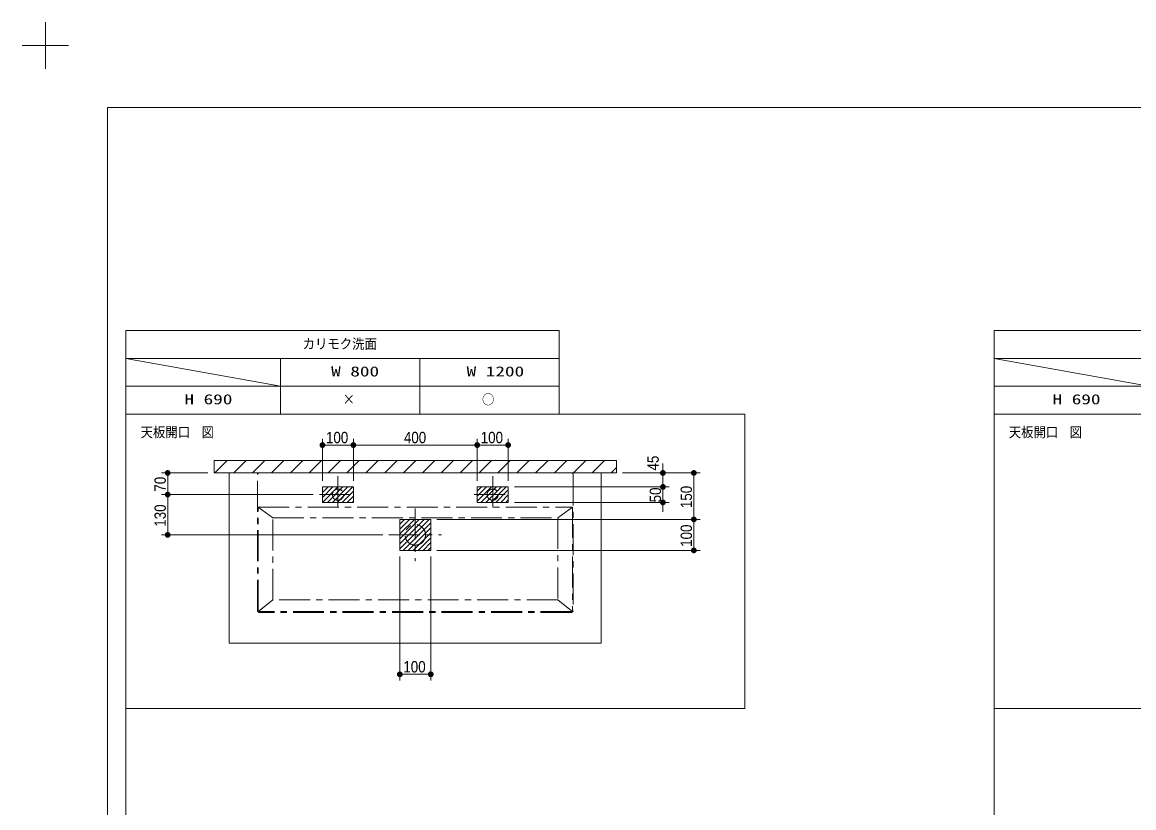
# Model space of a CAD drawing. Units: millimetres, scale not verified. Extents: x -6062 to 6062, y -3045 to 3045.
# Drawn here: x -6062 to -2471, y 509 to 3045 of the extents above; entities that cross this region are included whole.
import ezdxf
from ezdxf.enums import TextEntityAlignment as Align

# ---------------------------------------------------------------- set-up
doc = ezdxf.new("R2010")
doc.units = ezdxf.units.MM
doc.header["$LTSCALE"] = 20
doc.linetypes.add('CHAIN1', pattern=[8, 5, -1, 1, -1])
for name, color, linetype, lineweight in [('0-0_1図面枠', 7, 'Continuous', 9), ('0-2_2寸法-1', 7, 'Continuous', 9), ('0-3_0', 7, 'Continuous', 9), ('0-4_2寸法-2', 7, 'Continuous', 9), ('0-7_3一般', 7, 'Continuous', 9)]:
    doc.layers.add(name, color=color, linetype=linetype, lineweight=lineweight)
doc.styles.add('ＭＳ ゴシック', font='')
doc.styles.add('ＭＳ Ｐゴシック', font='')
doc.styles.get('ＭＳ ゴシック').set_extended_font_data('MS Gothic')
doc.styles.get('ＭＳ Ｐゴシック').set_extended_font_data('MS PGothic')

# ---------------------------------------------------------------- blocks, each defined once
blk = doc.blocks.new('グループ')
at = {"layer": '0-0_1図面枠'}
for p, q in [((-84000, 57900), (-84000, 60900)), ((-85500, 59400), (-82500, 59400))]:
    blk.add_line(p, q, dxfattribs=at)
blk = doc.blocks.new('グループ-2')
at = {"layer": '0-0_1図面枠'}
blk.add_lwpolyline([(-80000, 55400), (80000, 55400), (80000, -55400), (-80000, -55400)], close=True, dxfattribs=at)
blk = doc.blocks.new('図面枠')
at = {"layer": '0-0_1図面枠'}
for name in ['グループ', 'グループ-2']:
    blk.add_blockref(name, (0, 0), dxfattribs=at)
blk = doc.blocks.new('グループ-4')
at = {"layer": '0-0_1図面枠'}
for p, q in [((-78800, 41000), (-78800, -48600)), ((-22700, 41000), (-22700, -48600)), ((-50800, 39200), (-78800, 39200)), ((-78800, 39200), (-68800, 37400)), ((-68800, 35600), (-68800, 39200)), ((-59800, 35600), (-59800, 39200)), ((5300, 39200), (-22700, 39200)), ((-22700, 39200), (-12700, 37400)), ((-78800, 37400), (-50800, 37400)), ((-22700, 37400), (5300, 37400))]:
    blk.add_line(p, q, dxfattribs=at)
for points in [[(-78800, 41000), (-50800, 41000), (-50800, 35600), (-78800, 35600)], [(-22700, 41000), (5300, 41000), (5300, 35600), (-22700, 35600)], [(-78800, 35600), (-38800, 35600), (-38800, 16600), (-78800, 16600)], [(-22700, 35600), (5300, 35600), (5300, 16600), (-22700, 16600)]]:
    blk.add_lwpolyline(points, close=True, dxfattribs=at)
blk = doc.blocks.new('_Dot')
at = {"layer": '0-3_0'}
for p, q in [((-10, 0), (-20, 0)), ((9.78, 2), (-9.78, 2)), ((7.99, 6), (-7.99, 6)), ((9.16, -3.98), (-9.16, -3.98)), ((6, -7.98), (-6, -7.98))]:
    blk.add_line(p, q, dxfattribs=at)
for points in [[(10, 0), (9.92, 1.25), (9.69, 2.49), (9.3, 3.68), (8.76, 4.82), (8.09, 5.88), (7.29, 6.85), (6.37, 7.71), (5.36, 8.44), (4.26, 9.05), (3.09, 9.51), (1.87, 9.82), (0.63, 9.98), (-0.63, 9.98), (-1.87, 9.82), (-3.09, 9.51), (-4.26, 9.05), (-5.36, 8.44), (-6.37, 7.71), (-7.29, 6.85), (-8.09, 5.88), (-8.76, 4.82), (-9.3, 3.68), (-9.69, 2.49), (-9.92, 1.25), (-10, 0), (0, 0)], [(-10, 0), (-9.92, -1.25), (-9.69, -2.49), (-9.3, -3.68), (-8.76, -4.82), (-8.09, -5.88), (-7.29, -6.85), (-6.37, -7.71), (-5.36, -8.44), (-4.26, -9.05), (-3.09, -9.51), (-1.87, -9.82), (-0.63, -9.98), (0.63, -9.98), (1.87, -9.82), (3.09, -9.51), (4.26, -9.05), (5.36, -8.44), (6.37, -7.71), (7.29, -6.85), (8.09, -5.88), (8.76, -4.82), (9.3, -3.68), (9.69, -2.49), (9.92, -1.25), (10, 0), (0, 0)]]:
    blk.add_lwpolyline(points, close=True, dxfattribs=at)

msp = doc.modelspace()

# ---------------------------------------------------------------- linework, layer by layer
at = {"layer": '0-2_2寸法-1'}
for p, q in [((-5092.5, 1565), (-5092.5, 1700)), ((-4992.5, 1565), (-4992.5, 1700)), ((-4992.5, 1565), (-4992.5, 1700)), ((-4592.5, 1565), (-4592.5, 1700)), ((-4592.5, 1565), (-4592.5, 1700)), ((-4492.5, 1565), (-4492.5, 1700)), ((-5007.51, 1680), (-5077.49, 1680)), ((-4977.49, 1680), (-4607.51, 1680)), ((-4507.51, 1680), (-4577.49, 1680)), ((-5462.5, 1590), (-5612.5, 1590)), ((-3972.5, 1590), (-3872.5, 1590)), ((-5592.5, 1535.01), (-5592.5, 1574.99)), ((-4472.5, 1545), (-3972.5, 1545)), ((-3992.5, 1560.01), (-3992.5, 1575.01)), ((-3992.5, 1495), (-3992.5, 1545)), ((-3892.5, 1455.01), (-3892.5, 1574.99)), ((-5122.5, 1520), (-5612.5, 1520)), ((-5122.5, 1520), (-5612.5, 1520)), ((-5592.5, 1504.99), (-5592.5, 1405.01)), ((-4472.5, 1495), (-3972.5, 1495)), ((-3992.5, 1479.99), (-3992.5, 1464.99)), ((-4722.5, 1440), (-3872.5, 1440)), ((-4722.5, 1440), (-3872.5, 1440)), ((-3892.5, 1424.99), (-3892.5, 1355.01)), ((-4897.5, 1390), (-5612.5, 1390)), ((-4722.5, 1340), (-3872.5, 1340)), ((-4842.5, 1320), (-4842.5, 920)), ((-4742.5, 1320), (-4742.5, 920)), ((-4757.51, 940), (-4827.49, 940))]:
    msp.add_line(p, q, dxfattribs=at)
at = {"layer": '0-4_2寸法-2'}
for p, q in [((-3992.5, 1605.01), (-3992.5, 1620.01)), ((-4122.5, 1590), (-3972.5, 1590)), ((-3992.5, 1545), (-3992.5, 1590)), ((-4472.5, 1545), (-3972.5, 1545)), ((-3992.5, 1529.99), (-3992.5, 1514.99))]:
    msp.add_line(p, q, dxfattribs=at)
at = {"layer": '0-7_3一般'}
for p, q in [((-5440.06, 1590), (-5400.06, 1630)), ((-5379.1, 1590), (-5339.1, 1630)), ((-5318.14, 1590), (-5278.14, 1630)), ((-5257.18, 1590), (-5217.18, 1630)), ((-5196.22, 1590), (-5156.22, 1630)), ((-5135.26, 1590), (-5095.26, 1630)), ((-5074.3, 1590), (-5034.3, 1630)), ((-5013.34, 1590), (-4973.34, 1630)), ((-4952.38, 1590), (-4912.38, 1630)), ((-4891.42, 1590), (-4851.42, 1630)), ((-4830.46, 1590), (-4790.46, 1630)), ((-4769.5, 1590), (-4729.5, 1630)), ((-4708.54, 1590), (-4668.54, 1630)), ((-4647.58, 1590), (-4607.58, 1630)), ((-4586.62, 1590), (-4546.62, 1630)), ((-4525.66, 1590), (-4485.66, 1630)), ((-4464.7, 1590), (-4424.7, 1630)), ((-4403.74, 1590), (-4363.74, 1630)), ((-4342.78, 1590), (-4302.78, 1630)), ((-4281.82, 1590), (-4241.82, 1630)), ((-4220.86, 1590), (-4180.86, 1630)), ((-5442.5, 1590), (-4142.5, 1590)), ((-4159.9, 1590), (-4142.5, 1607.4)), ((-5092.5, 1543), (-5090.5, 1545)), ((-5092.5, 1527), (-5074.5, 1545)), ((-5092.5, 1511), (-5058.5, 1545)), ((-5092.5, 1495), (-5042.5, 1545)), ((-5076.5, 1495), (-5026.5, 1545)), ((-5060.5, 1495), (-5010.5, 1545)), ((-5044.5, 1495), (-4994.5, 1545)), ((-4592.5, 1531), (-4578.5, 1545)), ((-4592.5, 1515), (-4562.5, 1545)), ((-4592.5, 1499), (-4546.5, 1545)), ((-4580.5, 1495), (-4530.5, 1545)), ((-4564.5, 1495), (-4514.5, 1545)), ((-4548.5, 1495), (-4498.5, 1545)), ((-5028.5, 1495), (-4992.5, 1531)), ((-5012.5, 1495), (-4992.5, 1515)), ((-4532.5, 1495), (-4492.5, 1535)), ((-4516.5, 1495), (-4492.5, 1519)), ((-4996.5, 1495), (-4992.5, 1499)), ((-4500.5, 1495), (-4492.5, 1503)), ((-4842.5, 1425), (-4827.5, 1440)), ((-4842.5, 1409), (-4811.5, 1440)), ((-4842.5, 1393), (-4795.5, 1440)), ((-4842.5, 1377), (-4779.5, 1440)), ((-4842.5, 1361), (-4763.5, 1440)), ((-4842.5, 1345), (-4747.5, 1440)), ((-4831.5, 1340), (-4742.5, 1429)), ((-4815.5, 1340), (-4742.5, 1413)), ((-4799.5, 1340), (-4742.5, 1397)), ((-4783.5, 1340), (-4742.5, 1381)), ((-4767.5, 1340), (-4742.5, 1365)), ((-4751.5, 1340), (-4742.5, 1349))]:
    msp.add_line(p, q, dxfattribs=at)
at = {"layer": '0-7_3一般', "linetype": 'CHAIN1'}
for p, q in [((-5302.5, 1145), (-5302.5, 1585)), ((-5297.5, 1590), (-4287.5, 1590)), ((-4282.5, 1585), (-4282.5, 1145)), ((-5042.5, 1580), (-5042.5, 1460)), ((-4542.5, 1580), (-4542.5, 1460)), ((-5102.5, 1520), (-4982.5, 1520)), ((-4602.5, 1520), (-4482.5, 1520)), ((-5252.5, 1445), (-5300, 1480)), ((-4792.5, 1475), (-4792.5, 1305)), ((-4332.5, 1445), (-4285, 1480)), ((-4877.5, 1390), (-4707.5, 1390)), ((-5252.5, 1180), (-5297.5, 1145)), ((-4332.5, 1180), (-4287.5, 1145)), ((-4287.5, 1142.5), (-5297.5, 1142.5)), ((-4287.5, 1140), (-5297.5, 1140))]:
    msp.add_line(p, q, dxfattribs=at)
at = {"layer": '0-7_3一般'}
for points in [[(-5442.5, 1630), (-4142.5, 1630), (-4142.5, 1590), (-5442.5, 1590)], [(-5393.5, 1590), (-4191.5, 1590), (-4191.5, 1040), (-5393.5, 1040)], [(-5092.5, 1545), (-4992.5, 1545), (-4992.5, 1495), (-5092.5, 1495)], [(-5092.5, 1545), (-4992.5, 1545), (-4992.5, 1495), (-5092.5, 1495)], [(-4592.5, 1545), (-4492.5, 1545), (-4492.5, 1495), (-4592.5, 1495)], [(-4592.5, 1545), (-4492.5, 1545), (-4492.5, 1495), (-4592.5, 1495)], [(-4842.5, 1440), (-4742.5, 1440), (-4742.5, 1340), (-4842.5, 1340)], [(-4842.5, 1440), (-4742.5, 1440), (-4742.5, 1340), (-4842.5, 1340)]]:
    msp.add_lwpolyline(points, close=True, dxfattribs=at)
at = {"layer": '0-7_3一般', "linetype": 'CHAIN1'}
msp.add_lwpolyline([(-5300, 1145.01), (-5300, 1480), (-4285, 1480), (-4285, 1145.01)], dxfattribs=at)
msp.add_lwpolyline([(-5252.5, 1445), (-4332.5, 1445), (-4332.5, 1180), (-5252.5, 1180)], close=True, dxfattribs=at)
for centre, radius in [((-5042.5, 1520), 18), ((-4542.5, 1520), 18), ((-4792.5, 1390), 33)]:
    msp.add_circle(centre, radius, dxfattribs=at)
for centre, radius, start, end in [((-5297.5, 1585), 5, 90, 180), ((-4287.5, 1585), 5, 0, 90), ((-5297.5, 1145), 5, 180, 270), ((-5297.5, 1145), 2.5, 179.89814, 269.89778), ((-4287.5, 1145), 5, 270, 0), ((-4287.5, 1145), 2.5, 270.10222, 0.10186)]:
    msp.add_arc(centre, radius, start, end, dxfattribs=at)

# ---------------------------------------------------------------- block references
at = {"layer": '0-0_1図面枠', "xscale": 0.05, "yscale": 0.05}
for name in ['図面枠', 'グループ-4']:
    msp.add_blockref(name, (-1787.5, 0), dxfattribs=at)
at = {"layer": '0-2_2寸法-1', "xscale": 0.7503418, "yscale": 0.7503418}
for p, rotation in [((-5092.5, 1680), 180), ((-4992.5, 1680), 180), ((-4592.5, 1680), 180), ((-5592.5, 1590), 90), ((-3892.5, 1590), 90), ((-3992.5, 1545), 270), ((-5592.5, 1520), 270), ((-5592.5, 1520), 90), ((-3992.5, 1495), 90), ((-3892.5, 1440), 270), ((-3892.5, 1440), 90), ((-5592.5, 1390), 270), ((-3892.5, 1340), 270), ((-4842.5, 940), 180)]:
    msp.add_blockref('_Dot', p, dxfattribs=dict(at, rotation=rotation))
for p in [(-4992.5, 1680), (-4592.5, 1680), (-4492.5, 1680), (-4742.5, 940)]:
    msp.add_blockref('_Dot', p, dxfattribs=at)
at = {"layer": '0-4_2寸法-2', "xscale": 0.7503418, "yscale": 0.7503418}
for p, rotation in [((-3992.5, 1590), 270), ((-3992.5, 1545), 90)]:
    msp.add_blockref('_Dot', p, dxfattribs=dict(at, rotation=rotation))

# ---------------------------------------------------------------- texts
at = {"layer": '0-0_1図面枠', "style": 'ＭＳ ゴシック'}
for s, width, p in [('カリモク洗面', 0.9, (-5156.39, 1980.86)), ('W 800', 1.4, (-5064.45, 1891.74)), ('W 1200', 1.4, (-4626.75, 1891.74)), ('H 690', 1.4, (-5538.49, 1801.74)), ('×', 0.9, (-5026.99, 1801.83)), ('○', 0.9, (-4577.09, 1801.25)), ('H 690', 1.4, (-2733.49, 1801.74)), ('天板開口', 0.9, (-5680, 1695.64)), ('図', 0.9, (-5483.27, 1695.64)), ('天板開口', 0.9, (-2875, 1695.64)), ('図', 0.9, (-2678.27, 1695.64))]:
    msp.add_text(s, height=32.55, dxfattribs=dict(at, width=width)).set_placement(p, align=Align.BOTTOM_LEFT)
at = {"layer": '0-2_2寸法-1', "style": 'ＭＳ Ｐゴシック', "width": 0.9}
for s, p in [('100', (-5081.11, 1675.04)), ('400', (-4829.39, 1675.04)), ('100', (-4581.11, 1675.04)), ('100', (-4831.11, 935.04))]:
    msp.add_text(s, height=36.66, dxfattribs=at).set_placement(p, align=Align.BOTTOM_LEFT)
for s, p in [('70', (-5587.54, 1529.63)), ('150', (-3887.54, 1476.39)), ('50', (-3987.54, 1495.02)), ('130', (-5587.54, 1416.39)), ('100', (-3887.54, 1351.39))]:
    msp.add_text(s, height=36.66, rotation=90, dxfattribs=at).set_placement(p, align=Align.BOTTOM_LEFT)
at = {"layer": '0-4_2寸法-2', "style": 'ＭＳ Ｐゴシック', "width": 0.9}
msp.add_text('45', height=36.66, rotation=90, dxfattribs=at).set_placement((-3994.98, 1597.8), align=Align.BOTTOM_LEFT)

doc.saveas('drawing.dxf')
